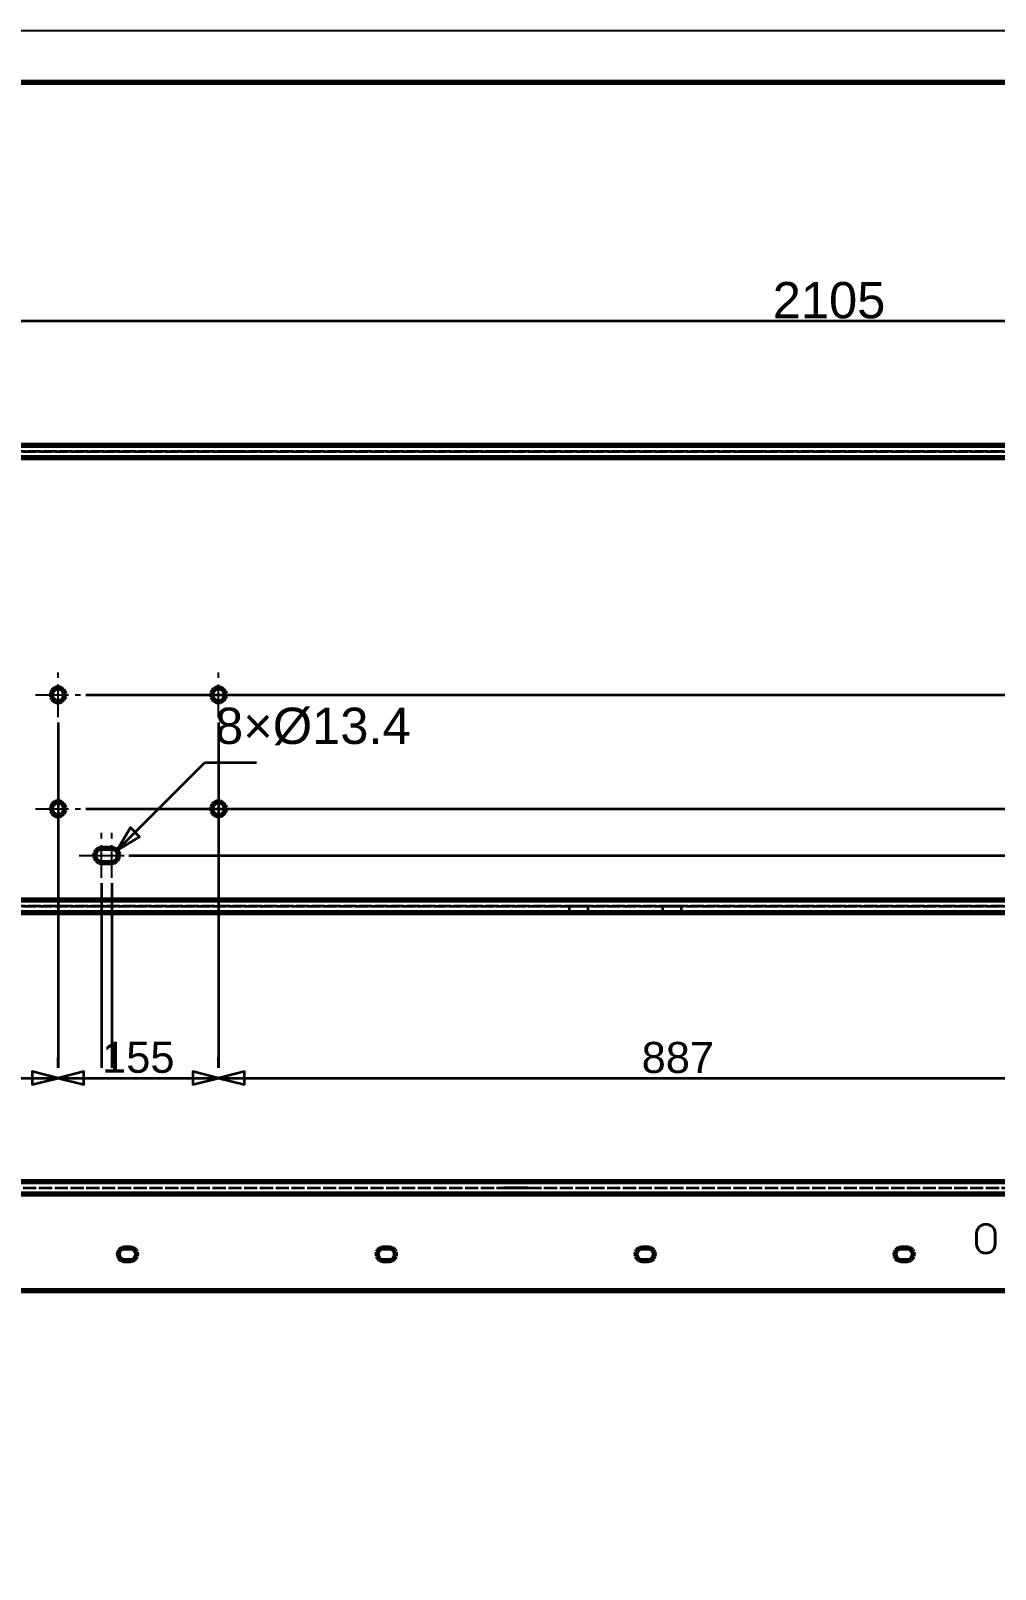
# Model space of a CAD drawing. Header units: millimetres. Extents: x 0 to 420, y 0 to 297.
# Drawn here: x 93.2 to 186.3, y 148.5 to 297 of the extents above; entities that cross this region are included whole.
import ezdxf
from ezdxf.enums import TextEntityAlignment as Align

# ---------------------------------------------------------------- set-up
doc = ezdxf.new("R2010")
doc.units = ezdxf.units.MM
doc.linetypes.add('CENTER', pattern=[5.08, 3.175, -0.635, 0.635, -0.635])
doc.linetypes.add('DASHED', pattern=[1.524, 1.27, -0.254])
doc.styles.add('GOST', font='Arial')

msp = doc.modelspace()

# ---------------------------------------------------------------- linework, layer by layer
at = {"color": 7, "lineweight": 35}
for p, q in [((65, 269), (275.5, 269)), ((98.47, 232.9), (290.5, 232.9)), ((113.97, 232.9), (290.5, 232.9)), ((95.8, 230.23), (95.8, 196.9)), ((111.3, 230.23), (111.3, 196.9)), ((101.47, 217.87), (109.96, 226.36)), ((109.96, 226.36), (114.96, 226.36)), ((98.47, 221.9), (290.5, 221.9)), ((113.97, 221.9), (290.5, 221.9)), ((95.8, 219.23), (95.8, 196.9)), ((111.3, 219.23), (111.3, 196.9)), ((102.67, 217.4), (290.5, 217.4)), ((103.67, 217.4), (290.5, 217.4)), ((100, 214.73), (100, 196.9)), ((101, 214.73), (101, 196.9)), ((95.8, 196.9), (95.8, 197.9)), ((95.8, 196.9), (95.8, 197.9)), ((111.3, 196.9), (111.3, 197.9)), ((111.3, 196.9), (111.3, 197.9)), ((65, 195.9), (95.8, 195.9)), ((95.8, 195.9), (111.3, 195.9)), ((111.3, 195.9), (200, 195.9))]:
    msp.add_line(p, q, dxfattribs=at)
at = {"color": 1, "lineweight": 70}
for p, q in [((65, 257), (275.5, 257)), ((65, 255.8), (275.5, 255.8)), ((95.25, 233.28), (95.16, 233.1)), ((95.38, 233.42), (95.25, 233.28)), ((95.56, 233.52), (95.38, 233.42)), ((95.75, 233.57), (95.56, 233.52)), ((95.95, 233.55), (95.75, 233.57)), ((96.13, 233.48), (95.95, 233.55)), ((96.29, 233.36), (96.13, 233.48)), ((96.4, 233.19), (96.29, 233.36)), ((96.46, 233), (96.4, 233.19)), ((110.75, 233.28), (110.66, 233.1)), ((110.88, 233.42), (110.75, 233.28)), ((111.06, 233.52), (110.88, 233.42)), ((111.25, 233.57), (111.06, 233.52)), ((111.45, 233.55), (111.25, 233.57)), ((111.63, 233.48), (111.45, 233.55)), ((111.79, 233.36), (111.63, 233.48)), ((111.9, 233.19), (111.79, 233.36)), ((111.96, 233), (111.9, 233.19)), ((95.16, 233.1), (95.13, 232.9)), ((95.13, 232.9), (95.16, 232.7)), ((95.16, 232.7), (95.25, 232.52)), ((95.25, 232.52), (95.38, 232.38)), ((95.38, 232.38), (95.56, 232.28)), ((95.56, 232.28), (95.75, 232.23)), ((95.75, 232.23), (95.95, 232.25)), ((95.95, 232.25), (96.13, 232.32)), ((96.13, 232.32), (96.29, 232.44)), ((96.29, 232.44), (96.4, 232.61)), ((96.4, 232.61), (96.46, 232.8)), ((96.46, 232.8), (96.46, 233)), ((110.66, 233.1), (110.63, 232.9)), ((110.63, 232.9), (110.66, 232.7)), ((110.66, 232.7), (110.75, 232.52)), ((110.75, 232.52), (110.88, 232.38)), ((110.88, 232.38), (111.06, 232.28)), ((111.06, 232.28), (111.25, 232.23)), ((111.25, 232.23), (111.45, 232.25)), ((111.45, 232.25), (111.63, 232.32)), ((111.63, 232.32), (111.79, 232.44)), ((111.79, 232.44), (111.9, 232.61)), ((111.9, 232.61), (111.96, 232.8)), ((111.96, 232.8), (111.96, 233)), ((95.16, 222.1), (95.13, 221.9)), ((95.13, 221.9), (95.16, 221.7)), ((95.25, 222.28), (95.16, 222.1)), ((95.16, 221.7), (95.25, 221.52)), ((95.38, 222.42), (95.25, 222.28)), ((95.25, 221.52), (95.38, 221.38)), ((95.56, 222.52), (95.38, 222.42)), ((95.38, 221.38), (95.56, 221.28)), ((95.75, 222.57), (95.56, 222.52)), ((95.56, 221.28), (95.75, 221.23)), ((95.95, 222.55), (95.75, 222.57)), ((96.13, 222.48), (95.95, 222.55)), ((95.95, 221.25), (96.13, 221.32)), ((96.29, 222.36), (96.13, 222.48)), ((96.13, 221.32), (96.29, 221.44)), ((96.4, 222.19), (96.29, 222.36)), ((96.29, 221.44), (96.4, 221.61)), ((96.46, 222), (96.4, 222.19)), ((96.4, 221.61), (96.46, 221.8)), ((96.46, 221.8), (96.46, 222)), ((110.66, 222.1), (110.63, 221.9)), ((110.63, 221.9), (110.66, 221.7)), ((110.75, 222.28), (110.66, 222.1)), ((110.66, 221.7), (110.75, 221.52)), ((110.88, 222.42), (110.75, 222.28)), ((110.75, 221.52), (110.88, 221.38)), ((111.06, 222.52), (110.88, 222.42)), ((110.88, 221.38), (111.06, 221.28)), ((111.25, 222.57), (111.06, 222.52)), ((111.06, 221.28), (111.25, 221.23)), ((111.45, 222.55), (111.25, 222.57)), ((111.63, 222.48), (111.45, 222.55)), ((111.45, 221.25), (111.63, 221.32)), ((111.79, 222.36), (111.63, 222.48)), ((111.63, 221.32), (111.79, 221.44)), ((111.9, 222.19), (111.79, 222.36)), ((111.79, 221.44), (111.9, 221.61)), ((111.96, 222), (111.9, 222.19)), ((111.9, 221.61), (111.96, 221.8)), ((111.96, 221.8), (111.96, 222)), ((95.75, 221.23), (95.95, 221.25)), ((111.25, 221.23), (111.45, 221.25)), ((99.39, 217.68), (99.34, 217.5)), ((99.34, 217.5), (99.34, 217.3)), ((99.34, 217.3), (99.39, 217.12)), ((99.49, 217.84), (99.39, 217.68)), ((99.39, 217.12), (99.49, 216.96)), ((99.64, 217.96), (99.49, 217.84)), ((99.49, 216.96), (99.64, 216.84)), ((99.81, 218.04), (99.64, 217.96)), ((99.64, 216.84), (99.81, 216.76)), ((100, 218.07), (99.81, 218.04)), ((101, 218.07), (100, 218.07)), ((101.19, 218.04), (101, 218.07)), ((101.36, 217.96), (101.19, 218.04)), ((101.19, 216.76), (101.36, 216.84)), ((101.51, 217.84), (101.36, 217.96)), ((101.36, 216.84), (101.51, 216.96)), ((101.61, 217.68), (101.51, 217.84)), ((101.51, 216.96), (101.61, 217.12)), ((101.66, 217.5), (101.61, 217.68)), ((101.61, 217.12), (101.66, 217.3)), ((101.66, 217.3), (101.66, 217.5)), ((99.81, 216.76), (100, 216.73)), ((100, 216.73), (101, 216.73)), ((101, 216.73), (101.19, 216.76)), ((65, 213.1), (275.5, 213.1)), ((65, 211.9), (275.5, 211.9)), ((275.5, 185.9), (65, 185.9)), ((275.5, 184.7), (65, 184.7)), ((101.63, 179.09), (101.6, 178.9)), ((101.6, 178.9), (101.63, 178.71)), ((101.71, 179.25), (101.63, 179.09)), ((101.63, 178.71), (101.71, 178.55)), ((101.85, 179.39), (101.71, 179.25)), ((101.71, 178.55), (101.85, 178.41)), ((102.01, 179.47), (101.85, 179.39)), ((101.85, 178.41), (102.01, 178.33)), ((102.2, 179.5), (102.01, 179.47)), ((102.01, 178.33), (102.2, 178.3)), ((102.8, 179.5), (102.2, 179.5)), ((102.2, 178.3), (102.8, 178.3)), ((102.99, 179.47), (102.8, 179.5)), ((102.8, 178.3), (102.99, 178.33)), ((103.15, 179.39), (102.99, 179.47)), ((102.99, 178.33), (103.15, 178.41)), ((103.29, 179.25), (103.15, 179.39)), ((103.15, 178.41), (103.29, 178.55)), ((103.37, 179.09), (103.29, 179.25)), ((103.29, 178.55), (103.37, 178.71)), ((103.4, 178.9), (103.37, 179.09)), ((103.37, 178.71), (103.4, 178.9)), ((126.63, 179.09), (126.6, 178.9)), ((126.6, 178.9), (126.63, 178.71)), ((126.71, 179.25), (126.63, 179.09)), ((126.63, 178.71), (126.71, 178.55)), ((126.85, 179.39), (126.71, 179.25)), ((126.71, 178.55), (126.85, 178.41)), ((127.01, 179.47), (126.85, 179.39)), ((126.85, 178.41), (127.01, 178.33)), ((127.2, 179.5), (127.01, 179.47)), ((127.01, 178.33), (127.2, 178.3)), ((127.8, 179.5), (127.2, 179.5)), ((127.2, 178.3), (127.8, 178.3)), ((127.99, 179.47), (127.8, 179.5)), ((127.8, 178.3), (127.99, 178.33)), ((128.15, 179.39), (127.99, 179.47)), ((127.99, 178.33), (128.15, 178.41)), ((128.29, 179.25), (128.15, 179.39)), ((128.15, 178.41), (128.29, 178.55)), ((128.37, 179.09), (128.29, 179.25)), ((128.29, 178.55), (128.37, 178.71)), ((128.4, 178.9), (128.37, 179.09)), ((128.37, 178.71), (128.4, 178.9)), ((151.63, 179.09), (151.6, 178.9)), ((151.6, 178.9), (151.63, 178.71)), ((151.71, 179.25), (151.63, 179.09)), ((151.63, 178.71), (151.71, 178.55)), ((151.85, 179.39), (151.71, 179.25)), ((151.71, 178.55), (151.85, 178.41)), ((152.01, 179.47), (151.85, 179.39)), ((151.85, 178.41), (152.01, 178.33)), ((152.2, 179.5), (152.01, 179.47)), ((152.01, 178.33), (152.2, 178.3)), ((152.8, 179.5), (152.2, 179.5)), ((152.2, 178.3), (152.8, 178.3)), ((152.99, 179.47), (152.8, 179.5)), ((152.8, 178.3), (152.99, 178.33)), ((153.15, 179.39), (152.99, 179.47)), ((152.99, 178.33), (153.15, 178.41)), ((153.29, 179.25), (153.15, 179.39)), ((153.15, 178.41), (153.29, 178.55)), ((153.37, 179.09), (153.29, 179.25)), ((153.29, 178.55), (153.37, 178.71)), ((153.4, 178.9), (153.37, 179.09)), ((153.37, 178.71), (153.4, 178.9)), ((176.63, 179.09), (176.6, 178.9)), ((176.6, 178.9), (176.63, 178.71)), ((176.71, 179.25), (176.63, 179.09)), ((176.63, 178.71), (176.71, 178.55)), ((176.85, 179.39), (176.71, 179.25)), ((176.71, 178.55), (176.85, 178.41)), ((177.01, 179.47), (176.85, 179.39)), ((176.85, 178.41), (177.01, 178.33)), ((177.2, 179.5), (177.01, 179.47)), ((177.01, 178.33), (177.2, 178.3)), ((177.8, 179.5), (177.2, 179.5)), ((177.2, 178.3), (177.8, 178.3)), ((177.99, 179.47), (177.8, 179.5)), ((177.8, 178.3), (177.99, 178.33)), ((178.15, 179.39), (177.99, 179.47)), ((177.99, 178.33), (178.15, 178.41)), ((178.29, 179.25), (178.15, 179.39)), ((178.15, 178.41), (178.29, 178.55)), ((178.37, 179.09), (178.29, 179.25)), ((178.29, 178.55), (178.37, 178.71)), ((178.4, 178.9), (178.37, 179.09)), ((178.37, 178.71), (178.4, 178.9)), ((65, 175.4), (275.5, 175.4))]:
    msp.add_line(p, q, dxfattribs=at)
at = {"color": 5, "linetype": 'DASHED', "lineweight": 35}
for p, q in [((275.5, 257), (65, 257)), ((112.12, 257), (112.1, 257)), ((112.1, 257), (112.1, 257)), ((112.1, 257), (112.1, 257)), ((112.1, 257), (112.12, 257)), ((112.13, 257), (112.12, 257)), ((112.12, 257), (112.13, 257)), ((112.16, 257), (112.13, 257)), ((112.13, 257), (112.16, 257)), ((112.19, 257), (112.16, 257)), ((112.16, 257), (112.19, 257)), ((112.23, 257), (112.19, 257)), ((112.19, 257), (112.23, 257)), ((112.28, 257), (112.23, 257)), ((112.23, 257), (112.28, 257)), ((112.33, 257), (112.28, 257)), ((112.28, 257), (112.33, 257)), ((112.38, 257), (112.33, 257)), ((112.33, 257), (112.38, 257)), ((112.44, 257), (112.38, 257)), ((112.38, 257), (112.44, 257)), ((112.5, 257), (112.44, 257)), ((112.44, 257), (112.5, 257)), ((112.57, 257), (112.5, 257)), ((112.5, 257), (112.57, 257)), ((112.63, 257), (112.57, 257)), ((112.57, 257), (112.63, 257)), ((112.7, 257), (112.63, 257)), ((112.63, 257), (112.7, 257)), ((112.7, 257), (113.3, 257)), ((113.3, 257), (112.7, 257)), ((113.3, 257), (113.37, 257)), ((113.37, 257), (113.3, 257)), ((113.37, 257), (113.43, 257)), ((113.43, 257), (113.37, 257)), ((113.43, 257), (113.5, 257)), ((113.5, 257), (113.43, 257)), ((113.5, 257), (113.56, 257)), ((113.56, 257), (113.5, 257)), ((113.56, 257), (113.62, 257)), ((113.62, 257), (113.56, 257)), ((113.62, 257), (113.67, 257)), ((113.67, 257), (113.62, 257)), ((113.67, 257), (113.72, 257)), ((113.72, 257), (113.67, 257)), ((113.72, 257), (113.77, 257)), ((113.77, 257), (113.72, 257)), ((113.77, 257), (113.81, 257)), ((113.81, 257), (113.77, 257)), ((113.81, 257), (113.84, 257)), ((113.84, 257), (113.81, 257)), ((113.84, 257), (113.87, 257)), ((113.87, 257), (113.84, 257)), ((113.87, 257), (113.88, 257)), ((113.88, 257), (113.87, 257)), ((113.88, 257), (113.9, 257)), ((113.9, 257), (113.88, 257)), ((113.9, 257), (113.9, 257)), ((113.9, 257), (113.9, 257)), ((137.12, 257), (137.1, 257)), ((137.1, 257), (137.1, 257)), ((137.1, 257), (137.1, 257)), ((137.1, 257), (137.12, 257)), ((137.13, 257), (137.12, 257)), ((137.12, 257), (137.13, 257)), ((137.16, 257), (137.13, 257)), ((137.13, 257), (137.16, 257)), ((137.19, 257), (137.16, 257)), ((137.16, 257), (137.19, 257)), ((137.23, 257), (137.19, 257)), ((137.19, 257), (137.23, 257)), ((137.28, 257), (137.23, 257)), ((137.23, 257), (137.28, 257)), ((137.33, 257), (137.28, 257)), ((137.28, 257), (137.33, 257)), ((137.38, 257), (137.33, 257)), ((137.33, 257), (137.38, 257)), ((137.44, 257), (137.38, 257)), ((137.38, 257), (137.44, 257)), ((137.5, 257), (137.44, 257)), ((137.44, 257), (137.5, 257)), ((137.57, 257), (137.5, 257)), ((137.5, 257), (137.57, 257)), ((137.63, 257), (137.57, 257)), ((137.57, 257), (137.63, 257)), ((137.7, 257), (137.63, 257)), ((137.63, 257), (137.7, 257)), ((137.7, 257), (138.3, 257)), ((138.3, 257), (137.7, 257)), ((138.3, 257), (138.37, 257)), ((138.37, 257), (138.3, 257)), ((138.37, 257), (138.43, 257)), ((138.43, 257), (138.37, 257)), ((138.43, 257), (138.5, 257)), ((138.5, 257), (138.43, 257)), ((138.5, 257), (138.56, 257)), ((138.56, 257), (138.5, 257)), ((138.56, 257), (138.62, 257)), ((138.62, 257), (138.56, 257)), ((138.62, 257), (138.67, 257)), ((138.67, 257), (138.62, 257)), ((138.67, 257), (138.72, 257)), ((138.72, 257), (138.67, 257)), ((138.72, 257), (138.77, 257)), ((138.77, 257), (138.72, 257)), ((138.77, 257), (138.81, 257)), ((138.81, 257), (138.77, 257)), ((138.81, 257), (138.84, 257)), ((138.84, 257), (138.81, 257)), ((138.84, 257), (138.87, 257)), ((138.87, 257), (138.84, 257)), ((138.87, 257), (138.88, 257)), ((138.88, 257), (138.87, 257)), ((138.88, 257), (138.9, 257)), ((138.9, 257), (138.88, 257)), ((138.9, 257), (138.9, 257)), ((138.9, 257), (138.9, 257)), ((162.12, 257), (162.1, 257)), ((162.1, 257), (162.1, 257)), ((162.1, 257), (162.1, 257)), ((162.1, 257), (162.12, 257)), ((162.13, 257), (162.12, 257)), ((162.12, 257), (162.13, 257)), ((162.16, 257), (162.13, 257)), ((162.13, 257), (162.16, 257)), ((162.19, 257), (162.16, 257)), ((162.16, 257), (162.19, 257)), ((162.23, 257), (162.19, 257)), ((162.19, 257), (162.23, 257)), ((162.28, 257), (162.23, 257)), ((162.23, 257), (162.28, 257)), ((162.33, 257), (162.28, 257)), ((162.28, 257), (162.33, 257)), ((162.38, 257), (162.33, 257)), ((162.33, 257), (162.38, 257)), ((162.44, 257), (162.38, 257)), ((162.38, 257), (162.44, 257)), ((162.5, 257), (162.44, 257)), ((162.44, 257), (162.5, 257)), ((162.57, 257), (162.5, 257)), ((162.5, 257), (162.57, 257)), ((162.63, 257), (162.57, 257)), ((162.57, 257), (162.63, 257)), ((162.7, 257), (162.63, 257)), ((162.63, 257), (162.7, 257)), ((162.7, 257), (163.3, 257)), ((163.3, 257), (162.7, 257)), ((163.3, 257), (163.37, 257)), ((163.37, 257), (163.3, 257)), ((163.37, 257), (163.43, 257)), ((163.43, 257), (163.37, 257)), ((163.43, 257), (163.5, 257)), ((163.5, 257), (163.43, 257)), ((163.5, 257), (163.56, 257)), ((163.56, 257), (163.5, 257)), ((163.56, 257), (163.62, 257)), ((163.62, 257), (163.56, 257)), ((163.62, 257), (163.67, 257)), ((163.67, 257), (163.62, 257)), ((163.67, 257), (163.72, 257)), ((163.72, 257), (163.67, 257)), ((163.72, 257), (163.77, 257)), ((163.77, 257), (163.72, 257)), ((163.77, 257), (163.81, 257)), ((163.81, 257), (163.77, 257)), ((163.81, 257), (163.84, 257)), ((163.84, 257), (163.81, 257)), ((163.84, 257), (163.87, 257)), ((163.87, 257), (163.84, 257)), ((163.87, 257), (163.88, 257)), ((163.88, 257), (163.87, 257)), ((163.88, 257), (163.9, 257)), ((163.9, 257), (163.88, 257)), ((163.9, 257), (163.9, 257)), ((163.9, 257), (163.9, 257)), ((275.5, 256.4), (65, 256.4)), ((65, 256.4), (275.5, 256.4)), ((112.12, 256.4), (112.1, 256.4)), ((112.1, 256.4), (112.1, 256.4)), ((112.1, 256.4), (112.1, 256.4)), ((112.1, 256.4), (112.12, 256.4)), ((112.13, 256.4), (112.12, 256.4)), ((112.12, 256.4), (112.13, 256.4)), ((112.16, 256.4), (112.13, 256.4)), ((112.13, 256.4), (112.16, 256.4)), ((112.19, 256.4), (112.16, 256.4)), ((112.16, 256.4), (112.19, 256.4)), ((112.23, 256.4), (112.19, 256.4)), ((112.19, 256.4), (112.23, 256.4)), ((112.28, 256.4), (112.23, 256.4)), ((112.23, 256.4), (112.28, 256.4)), ((112.33, 256.4), (112.28, 256.4)), ((112.28, 256.4), (112.33, 256.4)), ((112.38, 256.4), (112.33, 256.4)), ((112.33, 256.4), (112.38, 256.4)), ((112.44, 256.4), (112.38, 256.4)), ((112.38, 256.4), (112.44, 256.4)), ((112.5, 256.4), (112.44, 256.4)), ((112.44, 256.4), (112.5, 256.4)), ((112.57, 256.4), (112.5, 256.4)), ((112.5, 256.4), (112.57, 256.4)), ((112.63, 256.4), (112.57, 256.4)), ((112.57, 256.4), (112.63, 256.4)), ((112.7, 256.4), (112.63, 256.4)), ((112.63, 256.4), (112.7, 256.4)), ((113.3, 256.4), (112.7, 256.4)), ((112.7, 256.4), (113.3, 256.4)), ((113.3, 256.4), (113.37, 256.4)), ((113.37, 256.4), (113.3, 256.4)), ((113.37, 256.4), (113.43, 256.4)), ((113.43, 256.4), (113.37, 256.4)), ((113.43, 256.4), (113.5, 256.4)), ((113.5, 256.4), (113.43, 256.4)), ((113.5, 256.4), (113.56, 256.4)), ((113.56, 256.4), (113.5, 256.4)), ((113.56, 256.4), (113.62, 256.4)), ((113.62, 256.4), (113.56, 256.4)), ((113.62, 256.4), (113.67, 256.4)), ((113.67, 256.4), (113.62, 256.4)), ((113.67, 256.4), (113.72, 256.4)), ((113.72, 256.4), (113.67, 256.4)), ((113.72, 256.4), (113.77, 256.4)), ((113.77, 256.4), (113.72, 256.4)), ((113.77, 256.4), (113.81, 256.4)), ((113.81, 256.4), (113.77, 256.4)), ((113.81, 256.4), (113.84, 256.4)), ((113.84, 256.4), (113.81, 256.4)), ((113.84, 256.4), (113.87, 256.4)), ((113.87, 256.4), (113.84, 256.4)), ((113.87, 256.4), (113.88, 256.4)), ((113.88, 256.4), (113.87, 256.4)), ((113.88, 256.4), (113.9, 256.4)), ((113.9, 256.4), (113.88, 256.4)), ((113.9, 256.4), (113.9, 256.4)), ((113.9, 256.4), (113.9, 256.4)), ((137.12, 256.4), (137.1, 256.4)), ((137.1, 256.4), (137.1, 256.4)), ((137.1, 256.4), (137.1, 256.4)), ((137.1, 256.4), (137.12, 256.4)), ((137.13, 256.4), (137.12, 256.4)), ((137.12, 256.4), (137.13, 256.4)), ((137.16, 256.4), (137.13, 256.4)), ((137.13, 256.4), (137.16, 256.4)), ((137.19, 256.4), (137.16, 256.4)), ((137.16, 256.4), (137.19, 256.4)), ((137.23, 256.4), (137.19, 256.4)), ((137.19, 256.4), (137.23, 256.4)), ((137.28, 256.4), (137.23, 256.4)), ((137.23, 256.4), (137.28, 256.4)), ((137.33, 256.4), (137.28, 256.4)), ((137.28, 256.4), (137.33, 256.4)), ((137.38, 256.4), (137.33, 256.4)), ((137.33, 256.4), (137.38, 256.4)), ((137.44, 256.4), (137.38, 256.4)), ((137.38, 256.4), (137.44, 256.4)), ((137.5, 256.4), (137.44, 256.4)), ((137.44, 256.4), (137.5, 256.4)), ((137.57, 256.4), (137.5, 256.4)), ((137.5, 256.4), (137.57, 256.4)), ((137.63, 256.4), (137.57, 256.4)), ((137.57, 256.4), (137.63, 256.4)), ((137.7, 256.4), (137.63, 256.4)), ((137.63, 256.4), (137.7, 256.4)), ((138.3, 256.4), (137.7, 256.4)), ((137.7, 256.4), (138.3, 256.4)), ((138.3, 256.4), (138.37, 256.4)), ((138.37, 256.4), (138.3, 256.4)), ((138.37, 256.4), (138.43, 256.4)), ((138.43, 256.4), (138.37, 256.4)), ((138.43, 256.4), (138.5, 256.4)), ((138.5, 256.4), (138.43, 256.4)), ((138.5, 256.4), (138.56, 256.4)), ((138.56, 256.4), (138.5, 256.4)), ((138.56, 256.4), (138.62, 256.4)), ((138.62, 256.4), (138.56, 256.4)), ((138.62, 256.4), (138.67, 256.4)), ((138.67, 256.4), (138.62, 256.4)), ((138.67, 256.4), (138.72, 256.4)), ((138.72, 256.4), (138.67, 256.4)), ((138.72, 256.4), (138.77, 256.4)), ((138.77, 256.4), (138.72, 256.4)), ((138.77, 256.4), (138.81, 256.4)), ((138.81, 256.4), (138.77, 256.4)), ((138.81, 256.4), (138.84, 256.4)), ((138.84, 256.4), (138.81, 256.4)), ((138.84, 256.4), (138.87, 256.4)), ((138.87, 256.4), (138.84, 256.4)), ((138.87, 256.4), (138.88, 256.4)), ((138.88, 256.4), (138.87, 256.4)), ((138.88, 256.4), (138.9, 256.4)), ((138.9, 256.4), (138.88, 256.4)), ((138.9, 256.4), (138.9, 256.4)), ((138.9, 256.4), (138.9, 256.4)), ((162.12, 256.4), (162.1, 256.4)), ((162.1, 256.4), (162.1, 256.4)), ((162.1, 256.4), (162.1, 256.4)), ((162.1, 256.4), (162.12, 256.4)), ((162.13, 256.4), (162.12, 256.4)), ((162.12, 256.4), (162.13, 256.4)), ((162.16, 256.4), (162.13, 256.4)), ((162.13, 256.4), (162.16, 256.4)), ((162.19, 256.4), (162.16, 256.4)), ((162.16, 256.4), (162.19, 256.4)), ((162.23, 256.4), (162.19, 256.4)), ((162.19, 256.4), (162.23, 256.4)), ((162.28, 256.4), (162.23, 256.4)), ((162.23, 256.4), (162.28, 256.4)), ((162.33, 256.4), (162.28, 256.4)), ((162.28, 256.4), (162.33, 256.4)), ((162.38, 256.4), (162.33, 256.4)), ((162.33, 256.4), (162.38, 256.4)), ((162.44, 256.4), (162.38, 256.4)), ((162.38, 256.4), (162.44, 256.4)), ((162.5, 256.4), (162.44, 256.4)), ((162.44, 256.4), (162.5, 256.4)), ((162.57, 256.4), (162.5, 256.4)), ((162.5, 256.4), (162.57, 256.4)), ((162.63, 256.4), (162.57, 256.4)), ((162.57, 256.4), (162.63, 256.4)), ((162.7, 256.4), (162.63, 256.4)), ((162.63, 256.4), (162.7, 256.4)), ((163.3, 256.4), (162.7, 256.4)), ((162.7, 256.4), (163.3, 256.4)), ((163.3, 256.4), (163.37, 256.4)), ((163.37, 256.4), (163.3, 256.4)), ((163.37, 256.4), (163.43, 256.4)), ((163.43, 256.4), (163.37, 256.4)), ((163.43, 256.4), (163.5, 256.4)), ((163.5, 256.4), (163.43, 256.4)), ((163.5, 256.4), (163.56, 256.4)), ((163.56, 256.4), (163.5, 256.4)), ((163.56, 256.4), (163.62, 256.4)), ((163.62, 256.4), (163.56, 256.4)), ((163.62, 256.4), (163.67, 256.4)), ((163.67, 256.4), (163.62, 256.4)), ((163.67, 256.4), (163.72, 256.4)), ((163.72, 256.4), (163.67, 256.4)), ((163.72, 256.4), (163.77, 256.4)), ((163.77, 256.4), (163.72, 256.4)), ((163.77, 256.4), (163.81, 256.4)), ((163.81, 256.4), (163.77, 256.4)), ((163.81, 256.4), (163.84, 256.4)), ((163.84, 256.4), (163.81, 256.4)), ((163.84, 256.4), (163.87, 256.4)), ((163.87, 256.4), (163.84, 256.4)), ((163.87, 256.4), (163.88, 256.4)), ((163.88, 256.4), (163.87, 256.4)), ((163.88, 256.4), (163.9, 256.4)), ((163.9, 256.4), (163.88, 256.4)), ((163.9, 256.4), (163.9, 256.4)), ((163.9, 256.4), (163.9, 256.4)), ((95.16, 233.1), (95.25, 233.28)), ((95.25, 233.28), (95.38, 233.42)), ((95.38, 233.42), (95.56, 233.52)), ((95.56, 233.52), (95.75, 233.57)), ((95.75, 233.57), (95.95, 233.55)), ((95.95, 233.55), (96.13, 233.48)), ((96.13, 233.48), (96.29, 233.36)), ((96.29, 233.36), (96.4, 233.19)), ((96.4, 233.19), (96.46, 233)), ((110.66, 233.1), (110.75, 233.28)), ((110.75, 233.28), (110.88, 233.42)), ((110.88, 233.42), (111.06, 233.52)), ((111.06, 233.52), (111.25, 233.57)), ((111.25, 233.57), (111.45, 233.55)), ((111.45, 233.55), (111.63, 233.48)), ((111.63, 233.48), (111.79, 233.36)), ((111.79, 233.36), (111.9, 233.19)), ((111.9, 233.19), (111.96, 233)), ((95.13, 232.9), (95.16, 233.1)), ((95.16, 232.7), (95.13, 232.9)), ((95.25, 232.52), (95.16, 232.7)), ((95.38, 232.38), (95.25, 232.52)), ((95.56, 232.28), (95.38, 232.38)), ((95.75, 232.23), (95.56, 232.28)), ((95.95, 232.25), (95.75, 232.23)), ((96.13, 232.32), (95.95, 232.25)), ((96.29, 232.44), (96.13, 232.32)), ((96.4, 232.61), (96.29, 232.44)), ((96.46, 232.8), (96.4, 232.61)), ((96.46, 233), (96.46, 232.8)), ((110.63, 232.9), (110.66, 233.1)), ((110.66, 232.7), (110.63, 232.9)), ((110.75, 232.52), (110.66, 232.7)), ((110.88, 232.38), (110.75, 232.52)), ((111.06, 232.28), (110.88, 232.38)), ((111.25, 232.23), (111.06, 232.28)), ((111.45, 232.25), (111.25, 232.23)), ((111.63, 232.32), (111.45, 232.25)), ((111.79, 232.44), (111.63, 232.32)), ((111.9, 232.61), (111.79, 232.44)), ((111.96, 232.8), (111.9, 232.61)), ((111.96, 233), (111.96, 232.8)), ((95.13, 221.9), (95.16, 222.1)), ((95.16, 221.7), (95.13, 221.9)), ((95.16, 222.1), (95.25, 222.28)), ((95.25, 221.52), (95.16, 221.7)), ((95.25, 222.28), (95.38, 222.42)), ((95.38, 221.38), (95.25, 221.52)), ((95.38, 222.42), (95.56, 222.52)), ((95.56, 221.28), (95.38, 221.38)), ((95.56, 222.52), (95.75, 222.57)), ((95.75, 221.23), (95.56, 221.28)), ((95.75, 222.57), (95.95, 222.55)), ((95.95, 222.55), (96.13, 222.48)), ((96.13, 221.32), (95.95, 221.25)), ((96.13, 222.48), (96.29, 222.36)), ((96.29, 221.44), (96.13, 221.32)), ((96.29, 222.36), (96.4, 222.19)), ((96.4, 221.61), (96.29, 221.44)), ((96.4, 222.19), (96.46, 222)), ((96.46, 221.8), (96.4, 221.61)), ((96.46, 222), (96.46, 221.8)), ((110.63, 221.9), (110.66, 222.1)), ((110.66, 221.7), (110.63, 221.9)), ((110.66, 222.1), (110.75, 222.28)), ((110.75, 221.52), (110.66, 221.7)), ((110.75, 222.28), (110.88, 222.42)), ((110.88, 221.38), (110.75, 221.52)), ((110.88, 222.42), (111.06, 222.52)), ((111.06, 221.28), (110.88, 221.38)), ((111.06, 222.52), (111.25, 222.57)), ((111.25, 221.23), (111.06, 221.28)), ((111.25, 222.57), (111.45, 222.55)), ((111.45, 222.55), (111.63, 222.48)), ((111.63, 221.32), (111.45, 221.25)), ((111.63, 222.48), (111.79, 222.36)), ((111.79, 221.44), (111.63, 221.32)), ((111.79, 222.36), (111.9, 222.19)), ((111.9, 221.61), (111.79, 221.44)), ((111.9, 222.19), (111.96, 222)), ((111.96, 221.8), (111.9, 221.61)), ((111.96, 222), (111.96, 221.8)), ((95.95, 221.25), (95.75, 221.23)), ((111.45, 221.25), (111.25, 221.23)), ((99.34, 217.5), (99.39, 217.68)), ((99.34, 217.3), (99.34, 217.5)), ((99.39, 217.12), (99.34, 217.3)), ((99.39, 217.68), (99.49, 217.84)), ((99.49, 216.96), (99.39, 217.12)), ((99.49, 217.84), (99.64, 217.96)), ((99.64, 216.84), (99.49, 216.96)), ((99.64, 217.96), (99.81, 218.04)), ((99.81, 216.76), (99.64, 216.84)), ((99.81, 218.04), (100, 218.07)), ((100, 218.07), (101, 218.07)), ((101, 218.07), (101.19, 218.04)), ((101.19, 218.04), (101.36, 217.96)), ((101.36, 216.84), (101.19, 216.76)), ((101.36, 217.96), (101.51, 217.84)), ((101.51, 216.96), (101.36, 216.84)), ((101.51, 217.84), (101.61, 217.68)), ((101.61, 217.12), (101.51, 216.96)), ((101.61, 217.68), (101.66, 217.5)), ((101.66, 217.3), (101.61, 217.12)), ((101.66, 217.5), (101.66, 217.3)), ((100, 216.73), (99.81, 216.76)), ((101, 216.73), (100, 216.73)), ((101.19, 216.76), (101, 216.73)), ((65, 212.5), (275.5, 212.5)), ((275.5, 212.5), (65, 212.5)), ((145.22, 212.5), (145.2, 212.5)), ((145.2, 212.5), (145.22, 212.5)), ((145.2, 211.9), (145.2, 212.5)), ((145.2, 211.9), (145.2, 212.5)), ((145.29, 212.5), (145.22, 212.5)), ((145.22, 212.5), (145.29, 212.5)), ((145.4, 212.5), (145.29, 212.5)), ((145.29, 212.5), (145.4, 212.5)), ((145.54, 212.5), (145.4, 212.5)), ((145.4, 212.5), (145.54, 212.5)), ((145.71, 212.5), (145.54, 212.5)), ((145.54, 212.5), (145.71, 212.5)), ((145.9, 212.5), (145.71, 212.5)), ((145.71, 212.5), (145.9, 212.5)), ((146.1, 212.5), (145.9, 212.5)), ((145.9, 212.5), (146.1, 212.5)), ((146.3, 212.5), (146.1, 212.5)), ((146.1, 212.5), (146.3, 212.5)), ((146.49, 212.5), (146.3, 212.5)), ((146.3, 212.5), (146.49, 212.5)), ((146.66, 212.5), (146.49, 212.5)), ((146.49, 212.5), (146.66, 212.5)), ((146.8, 212.5), (146.66, 212.5)), ((146.66, 212.5), (146.8, 212.5)), ((146.91, 212.5), (146.8, 212.5)), ((146.8, 212.5), (146.91, 212.5)), ((146.98, 212.5), (146.91, 212.5)), ((146.91, 212.5), (146.98, 212.5)), ((147, 212.5), (146.98, 212.5)), ((146.98, 212.5), (147, 212.5)), ((147, 211.9), (147, 212.5)), ((147, 211.9), (147, 212.5)), ((154.22, 212.5), (154.2, 212.5)), ((154.2, 212.5), (154.22, 212.5)), ((154.2, 211.9), (154.2, 212.5)), ((154.2, 211.9), (154.2, 212.5)), ((154.29, 212.5), (154.22, 212.5)), ((154.22, 212.5), (154.29, 212.5)), ((154.4, 212.5), (154.29, 212.5)), ((154.29, 212.5), (154.4, 212.5)), ((154.54, 212.5), (154.4, 212.5)), ((154.4, 212.5), (154.54, 212.5)), ((154.71, 212.5), (154.54, 212.5)), ((154.54, 212.5), (154.71, 212.5)), ((154.9, 212.5), (154.71, 212.5)), ((154.71, 212.5), (154.9, 212.5)), ((155.1, 212.5), (154.9, 212.5)), ((154.9, 212.5), (155.1, 212.5)), ((155.3, 212.5), (155.1, 212.5)), ((155.1, 212.5), (155.3, 212.5)), ((155.49, 212.5), (155.3, 212.5)), ((155.3, 212.5), (155.49, 212.5)), ((155.66, 212.5), (155.49, 212.5)), ((155.49, 212.5), (155.66, 212.5)), ((155.8, 212.5), (155.66, 212.5)), ((155.66, 212.5), (155.8, 212.5)), ((155.91, 212.5), (155.8, 212.5)), ((155.8, 212.5), (155.91, 212.5)), ((155.98, 212.5), (155.91, 212.5)), ((155.91, 212.5), (155.98, 212.5)), ((156, 212.5), (155.98, 212.5)), ((155.98, 212.5), (156, 212.5)), ((156, 211.9), (156, 212.5)), ((156, 211.9), (156, 212.5)), ((65, 211.9), (275.5, 211.9)), ((145.2, 211.9), (145.22, 211.9)), ((145.22, 211.9), (145.2, 211.9)), ((145.22, 211.9), (145.29, 211.9)), ((145.29, 211.9), (145.22, 211.9)), ((145.29, 211.9), (145.4, 211.9)), ((145.4, 211.9), (145.29, 211.9)), ((145.4, 211.9), (145.54, 211.9)), ((145.54, 211.9), (145.4, 211.9)), ((145.54, 211.9), (145.71, 211.9)), ((145.71, 211.9), (145.54, 211.9)), ((145.71, 211.9), (145.9, 211.9)), ((145.9, 211.9), (145.71, 211.9)), ((145.9, 211.9), (146.1, 211.9)), ((146.1, 211.9), (145.9, 211.9)), ((146.1, 211.9), (146.3, 211.9)), ((146.3, 211.9), (146.1, 211.9)), ((146.3, 211.9), (146.49, 211.9)), ((146.49, 211.9), (146.3, 211.9)), ((146.49, 211.9), (146.66, 211.9)), ((146.66, 211.9), (146.49, 211.9)), ((146.66, 211.9), (146.8, 211.9)), ((146.8, 211.9), (146.66, 211.9)), ((146.8, 211.9), (146.91, 211.9)), ((146.91, 211.9), (146.8, 211.9)), ((146.91, 211.9), (146.98, 211.9)), ((146.98, 211.9), (146.91, 211.9)), ((146.98, 211.9), (147, 211.9)), ((147, 211.9), (146.98, 211.9)), ((154.2, 211.9), (154.22, 211.9)), ((154.22, 211.9), (154.2, 211.9)), ((154.22, 211.9), (154.29, 211.9)), ((154.29, 211.9), (154.22, 211.9)), ((154.29, 211.9), (154.4, 211.9)), ((154.4, 211.9), (154.29, 211.9)), ((154.4, 211.9), (154.54, 211.9)), ((154.54, 211.9), (154.4, 211.9)), ((154.54, 211.9), (154.71, 211.9)), ((154.71, 211.9), (154.54, 211.9)), ((154.71, 211.9), (154.9, 211.9)), ((154.9, 211.9), (154.71, 211.9)), ((154.9, 211.9), (155.1, 211.9)), ((155.1, 211.9), (154.9, 211.9)), ((155.1, 211.9), (155.3, 211.9)), ((155.3, 211.9), (155.1, 211.9)), ((155.3, 211.9), (155.49, 211.9)), ((155.49, 211.9), (155.3, 211.9)), ((155.49, 211.9), (155.66, 211.9)), ((155.66, 211.9), (155.49, 211.9)), ((155.66, 211.9), (155.8, 211.9)), ((155.8, 211.9), (155.66, 211.9)), ((155.8, 211.9), (155.91, 211.9)), ((155.91, 211.9), (155.8, 211.9)), ((155.91, 211.9), (155.98, 211.9)), ((155.98, 211.9), (155.91, 211.9)), ((155.98, 211.9), (156, 211.9)), ((156, 211.9), (155.98, 211.9)), ((275.5, 185.9), (65, 185.9)), ((138.85, 185.9), (138.83, 185.9)), ((138.83, 185.9), (138.83, 185.9)), ((138.83, 185.9), (138.83, 185.9)), ((138.83, 185.9), (138.85, 185.9)), ((138.87, 185.9), (138.85, 185.9)), ((138.85, 185.9), (138.87, 185.9)), ((138.9, 185.9), (138.87, 185.9)), ((138.87, 185.9), (138.9, 185.9)), ((138.93, 185.9), (138.9, 185.9)), ((138.9, 185.9), (138.93, 185.9)), ((138.98, 185.9), (138.93, 185.9)), ((138.93, 185.9), (138.98, 185.9)), ((139.03, 185.9), (138.98, 185.9)), ((138.98, 185.9), (139.03, 185.9)), ((139.08, 185.9), (139.03, 185.9)), ((139.03, 185.9), (139.08, 185.9)), ((139.14, 185.9), (139.08, 185.9)), ((139.08, 185.9), (139.14, 185.9)), ((139.21, 185.9), (139.14, 185.9)), ((139.14, 185.9), (139.21, 185.9)), ((139.28, 185.9), (139.21, 185.9)), ((139.21, 185.9), (139.28, 185.9)), ((139.35, 185.9), (139.28, 185.9)), ((139.28, 185.9), (139.35, 185.9)), ((139.42, 185.9), (139.35, 185.9)), ((139.35, 185.9), (139.42, 185.9)), ((139.5, 185.9), (139.42, 185.9)), ((139.42, 185.9), (139.5, 185.9)), ((139.5, 185.9), (140.5, 185.9)), ((140.5, 185.9), (139.5, 185.9)), ((140.5, 185.9), (140.58, 185.9)), ((140.58, 185.9), (140.5, 185.9)), ((140.58, 185.9), (140.65, 185.9)), ((140.65, 185.9), (140.58, 185.9)), ((140.65, 185.9), (140.72, 185.9)), ((140.72, 185.9), (140.65, 185.9)), ((140.72, 185.9), (140.79, 185.9)), ((140.79, 185.9), (140.72, 185.9)), ((140.79, 185.9), (140.86, 185.9)), ((140.86, 185.9), (140.79, 185.9)), ((140.86, 185.9), (140.92, 185.9)), ((140.92, 185.9), (140.86, 185.9)), ((140.92, 185.9), (140.97, 185.9)), ((140.97, 185.9), (140.92, 185.9)), ((140.97, 185.9), (141.02, 185.9)), ((141.02, 185.9), (140.97, 185.9)), ((141.02, 185.9), (141.07, 185.9)), ((141.07, 185.9), (141.02, 185.9)), ((141.07, 185.9), (141.1, 185.9)), ((141.1, 185.9), (141.07, 185.9)), ((141.1, 185.9), (141.13, 185.9)), ((141.13, 185.9), (141.1, 185.9)), ((141.13, 185.9), (141.15, 185.9)), ((141.15, 185.9), (141.13, 185.9)), ((141.15, 185.9), (141.17, 185.9)), ((141.17, 185.9), (141.15, 185.9)), ((141.17, 185.9), (141.17, 185.9)), ((141.17, 185.9), (141.17, 185.9)), ((65, 185.3), (275.5, 185.3)), ((65, 185.3), (275.5, 185.3)), ((138.85, 185.3), (138.83, 185.3)), ((138.83, 185.3), (138.83, 185.3)), ((138.83, 185.3), (138.83, 185.3)), ((138.83, 185.3), (138.85, 185.3)), ((138.87, 185.3), (138.85, 185.3)), ((138.85, 185.3), (138.87, 185.3)), ((138.9, 185.3), (138.87, 185.3)), ((138.87, 185.3), (138.9, 185.3)), ((138.93, 185.3), (138.9, 185.3)), ((138.9, 185.3), (138.93, 185.3)), ((138.98, 185.3), (138.93, 185.3)), ((138.93, 185.3), (138.98, 185.3)), ((139.03, 185.3), (138.98, 185.3)), ((138.98, 185.3), (139.03, 185.3)), ((139.08, 185.3), (139.03, 185.3)), ((139.03, 185.3), (139.08, 185.3)), ((139.14, 185.3), (139.08, 185.3)), ((139.08, 185.3), (139.14, 185.3)), ((139.21, 185.3), (139.14, 185.3)), ((139.14, 185.3), (139.21, 185.3)), ((139.28, 185.3), (139.21, 185.3)), ((139.21, 185.3), (139.28, 185.3)), ((139.35, 185.3), (139.28, 185.3)), ((139.28, 185.3), (139.35, 185.3)), ((139.42, 185.3), (139.35, 185.3)), ((139.35, 185.3), (139.42, 185.3)), ((139.5, 185.3), (139.42, 185.3)), ((139.42, 185.3), (139.5, 185.3)), ((140.5, 185.3), (139.5, 185.3)), ((139.5, 185.3), (140.5, 185.3)), ((140.5, 185.3), (140.58, 185.3)), ((140.58, 185.3), (140.5, 185.3)), ((140.58, 185.3), (140.65, 185.3)), ((140.65, 185.3), (140.58, 185.3)), ((140.65, 185.3), (140.72, 185.3)), ((140.72, 185.3), (140.65, 185.3)), ((140.72, 185.3), (140.79, 185.3)), ((140.79, 185.3), (140.72, 185.3)), ((140.79, 185.3), (140.86, 185.3)), ((140.86, 185.3), (140.79, 185.3)), ((140.86, 185.3), (140.92, 185.3)), ((140.92, 185.3), (140.86, 185.3)), ((140.92, 185.3), (140.97, 185.3)), ((140.97, 185.3), (140.92, 185.3)), ((140.97, 185.3), (141.02, 185.3)), ((141.02, 185.3), (140.97, 185.3)), ((141.02, 185.3), (141.07, 185.3)), ((141.07, 185.3), (141.02, 185.3)), ((141.07, 185.3), (141.1, 185.3)), ((141.1, 185.3), (141.07, 185.3)), ((141.1, 185.3), (141.13, 185.3)), ((141.13, 185.3), (141.1, 185.3)), ((141.13, 185.3), (141.15, 185.3)), ((141.15, 185.3), (141.13, 185.3)), ((141.15, 185.3), (141.17, 185.3)), ((141.17, 185.3), (141.15, 185.3)), ((141.17, 185.3), (141.17, 185.3)), ((141.17, 185.3), (141.17, 185.3)), ((184.53, 181.13), (184.62, 181.35)), ((184.62, 181.35), (184.53, 181.13)), ((184.62, 181.35), (184.76, 181.54)), ((184.76, 181.54), (184.62, 181.35)), ((184.76, 181.54), (184.95, 181.68)), ((184.95, 181.68), (184.76, 181.54)), ((184.95, 181.68), (185.17, 181.77)), ((185.17, 181.77), (184.95, 181.68)), ((185.17, 181.77), (185.4, 181.8)), ((185.4, 181.8), (185.17, 181.77)), ((185.4, 181.8), (185.63, 181.77)), ((185.63, 181.77), (185.4, 181.8)), ((185.63, 181.77), (185.85, 181.68)), ((185.85, 181.68), (185.63, 181.77)), ((185.85, 181.68), (186.04, 181.54)), ((186.04, 181.54), (185.85, 181.68)), ((186.04, 181.54), (186.18, 181.35)), ((186.18, 181.35), (186.04, 181.54)), ((186.18, 181.35), (186.27, 181.13)), ((186.27, 181.13), (186.18, 181.35)), ((184.5, 180.9), (184.53, 181.13)), ((184.53, 181.13), (184.5, 180.9)), ((184.5, 179.9), (184.5, 180.9)), ((184.5, 180.9), (184.5, 179.9)), ((184.53, 179.67), (184.5, 179.9)), ((184.5, 179.9), (184.53, 179.67)), ((186.27, 181.13), (186.3, 180.9)), ((186.3, 180.9), (186.27, 181.13)), ((186.3, 179.9), (186.27, 179.67)), ((186.27, 179.67), (186.3, 179.9)), ((186.3, 180.9), (186.3, 179.9)), ((186.3, 179.9), (186.3, 180.9)), ((101.6, 178.9), (101.63, 179.09)), ((101.63, 178.71), (101.6, 178.9)), ((101.63, 179.09), (101.71, 179.25)), ((101.71, 178.55), (101.63, 178.71)), ((101.71, 179.25), (101.85, 179.39)), ((101.85, 178.41), (101.71, 178.55)), ((101.85, 179.39), (102.01, 179.47)), ((102.01, 178.33), (101.85, 178.41)), ((102.01, 179.47), (102.2, 179.5)), ((102.2, 178.3), (102.01, 178.33)), ((102.2, 179.5), (102.8, 179.5)), ((102.8, 178.3), (102.2, 178.3)), ((102.8, 179.5), (102.99, 179.47)), ((102.99, 178.33), (102.8, 178.3)), ((102.99, 179.47), (103.15, 179.39)), ((103.15, 178.41), (102.99, 178.33)), ((103.15, 179.39), (103.29, 179.25)), ((103.29, 178.55), (103.15, 178.41)), ((103.29, 179.25), (103.37, 179.09)), ((103.37, 178.71), (103.29, 178.55)), ((103.37, 179.09), (103.4, 178.9)), ((103.4, 178.9), (103.37, 178.71)), ((126.6, 178.9), (126.63, 179.09)), ((126.63, 178.71), (126.6, 178.9)), ((126.63, 179.09), (126.71, 179.25)), ((126.71, 178.55), (126.63, 178.71)), ((126.71, 179.25), (126.85, 179.39)), ((126.85, 178.41), (126.71, 178.55)), ((126.85, 179.39), (127.01, 179.47)), ((127.01, 178.33), (126.85, 178.41)), ((127.01, 179.47), (127.2, 179.5)), ((127.2, 178.3), (127.01, 178.33)), ((127.2, 179.5), (127.8, 179.5)), ((127.8, 178.3), (127.2, 178.3)), ((127.8, 179.5), (127.99, 179.47)), ((127.99, 178.33), (127.8, 178.3)), ((127.99, 179.47), (128.15, 179.39)), ((128.15, 178.41), (127.99, 178.33)), ((128.15, 179.39), (128.29, 179.25)), ((128.29, 178.55), (128.15, 178.41)), ((128.29, 179.25), (128.37, 179.09)), ((128.37, 178.71), (128.29, 178.55)), ((128.37, 179.09), (128.4, 178.9)), ((128.4, 178.9), (128.37, 178.71)), ((151.6, 178.9), (151.63, 179.09)), ((151.63, 178.71), (151.6, 178.9)), ((151.63, 179.09), (151.71, 179.25)), ((151.71, 178.55), (151.63, 178.71)), ((151.71, 179.25), (151.85, 179.39)), ((151.85, 178.41), (151.71, 178.55)), ((151.85, 179.39), (152.01, 179.47)), ((152.01, 178.33), (151.85, 178.41)), ((152.01, 179.47), (152.2, 179.5)), ((152.2, 178.3), (152.01, 178.33)), ((152.2, 179.5), (152.8, 179.5)), ((152.8, 178.3), (152.2, 178.3)), ((152.8, 179.5), (152.99, 179.47)), ((152.99, 178.33), (152.8, 178.3)), ((152.99, 179.47), (153.15, 179.39)), ((153.15, 178.41), (152.99, 178.33)), ((153.15, 179.39), (153.29, 179.25)), ((153.29, 178.55), (153.15, 178.41)), ((153.29, 179.25), (153.37, 179.09)), ((153.37, 178.71), (153.29, 178.55)), ((153.37, 179.09), (153.4, 178.9)), ((153.4, 178.9), (153.37, 178.71)), ((176.6, 178.9), (176.63, 179.09)), ((176.63, 178.71), (176.6, 178.9)), ((176.63, 179.09), (176.71, 179.25)), ((176.71, 178.55), (176.63, 178.71)), ((176.71, 179.25), (176.85, 179.39)), ((176.85, 178.41), (176.71, 178.55)), ((176.85, 179.39), (177.01, 179.47)), ((177.01, 178.33), (176.85, 178.41)), ((177.01, 179.47), (177.2, 179.5)), ((177.2, 178.3), (177.01, 178.33)), ((177.2, 179.5), (177.8, 179.5)), ((177.8, 178.3), (177.2, 178.3)), ((177.8, 179.5), (177.99, 179.47)), ((177.99, 178.33), (177.8, 178.3)), ((177.99, 179.47), (178.15, 179.39)), ((178.15, 178.41), (177.99, 178.33)), ((178.15, 179.39), (178.29, 179.25)), ((178.29, 178.55), (178.15, 178.41)), ((178.29, 179.25), (178.37, 179.09)), ((178.37, 178.71), (178.29, 178.55)), ((178.37, 179.09), (178.4, 178.9)), ((178.4, 178.9), (178.37, 178.71)), ((184.62, 179.45), (184.53, 179.67)), ((184.53, 179.67), (184.62, 179.45)), ((184.76, 179.26), (184.62, 179.45)), ((184.62, 179.45), (184.76, 179.26)), ((184.95, 179.12), (184.76, 179.26)), ((184.76, 179.26), (184.95, 179.12)), ((185.17, 179.03), (184.95, 179.12)), ((184.95, 179.12), (185.17, 179.03)), ((185.4, 179), (185.17, 179.03)), ((185.17, 179.03), (185.4, 179)), ((185.63, 179.03), (185.4, 179)), ((185.4, 179), (185.63, 179.03)), ((185.85, 179.12), (185.63, 179.03)), ((185.63, 179.03), (185.85, 179.12)), ((186.04, 179.26), (185.85, 179.12)), ((185.85, 179.12), (186.04, 179.26)), ((186.18, 179.45), (186.04, 179.26)), ((186.04, 179.26), (186.18, 179.45)), ((186.27, 179.67), (186.18, 179.45)), ((186.18, 179.45), (186.27, 179.67)), ((275.5, 175.4), (65, 175.4)), ((275.5, 175.4), (65, 175.4)), ((275.5, 175.4), (65, 175.4))]:
    msp.add_line(p, q, dxfattribs=at)
at = {"color": 4, "linetype": 'CENTER', "lineweight": 25}
for p, q in [((95.8, 230.73), (95.8, 235.07)), ((111.3, 230.73), (111.3, 235.07)), ((93.63, 232.9), (97.97, 232.9)), ((109.13, 232.9), (113.47, 232.9)), ((95.8, 219.73), (95.8, 224.07)), ((111.3, 219.73), (111.3, 224.07)), ((93.63, 221.9), (97.97, 221.9)), ((109.13, 221.9), (113.47, 221.9)), ((100, 215.23), (100, 219.57)), ((101, 215.23), (101, 219.57)), ((97.83, 217.4), (102.17, 217.4)), ((98.83, 217.4), (103.17, 217.4))]:
    msp.add_line(p, q, dxfattribs=at)
at = {"color": 7, "lineweight": 25}
msp.add_lwpolyline([(0, 0), (420, 0), (420, 297), (0, 297)], close=True, dxfattribs=at)
at = {"color": 7, "lineweight": 70}
msp.add_lwpolyline([(20, 5), (415, 5), (415, 292), (20, 292)], close=True, dxfattribs=at)
at = {"color": 7, "lineweight": 35}
for points in [[(101.47, 217.87), (103.68, 219.2), (102.8, 220.08)], [(95.8, 195.9), (93.3, 196.53), (93.3, 195.28)], [(95.8, 195.9), (98.3, 195.28), (98.3, 196.53)], [(111.3, 195.9), (108.8, 196.53), (108.8, 195.28)], [(111.3, 195.9), (113.8, 195.28), (113.8, 196.53)]]:
    msp.add_lwpolyline(points, close=True, dxfattribs=at)

# ---------------------------------------------------------------- texts
at = {"color": 7, "style": 'GOST'}
for s, height, p in [('2105', 3.5, (170.25, 271)), ('155', 3, (103.55, 197.9)), ('887', 3, (155.65, 197.9))]:
    msp.add_text(s, height=height, dxfattribs=at).set_placement(p, align=Align.MIDDLE)
msp.add_text('8×Ø13.4', height=3.5, dxfattribs=at).set_placement((110.96, 228.16))

doc.saveas('drawing.dxf')
